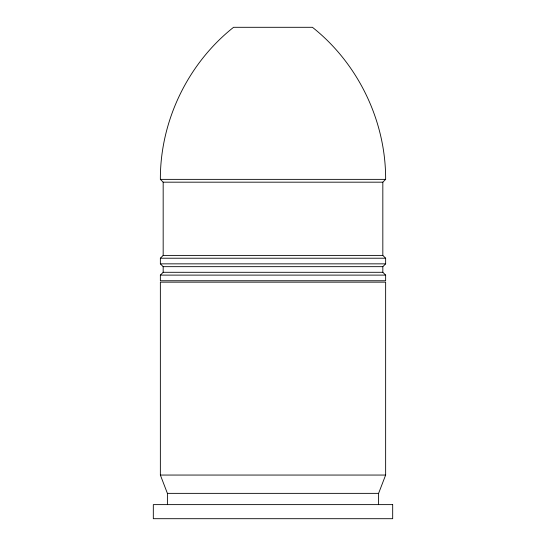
<?xml version="1.0" encoding="UTF-8"?>
<svg xmlns="http://www.w3.org/2000/svg" width="546" height="546" viewBox="0 0 546 546"><rect width="100%" height="100%" fill="white"/><g stroke="black" fill="none" stroke-linecap="round" stroke-linejoin="round"><path stroke-width="0.82" d="M160.36 179.368C160.142 121.021 187.831 63.52 233.572 27.3L312.428 27.3C358.169 63.52 385.858 121.021 385.64 179.368L382.828 182.18L163.172 182.18L160.36 179.368L385.64 179.368M378.603 504.62L378.603 493.359L385.64 475.054L385.64 282.152L160.36 282.152L160.36 475.054L167.397 493.359L167.397 504.62M160.36 258.217L163.172 255.398L382.828 255.398L385.64 258.217L385.64 263.848L382.828 266.666L163.172 266.666L160.36 263.848L160.36 258.217L385.64 258.217M160.36 275.109L163.172 272.297L382.828 272.297L385.64 275.109L385.64 280.746L160.36 280.746L160.36 275.109L385.64 275.109M160.36 263.848L385.64 263.848M160.36 475.054L385.64 475.054M167.397 493.359L378.603 493.359M382.828 182.18L382.828 255.398M382.828 266.666L382.828 272.297M163.172 182.18L163.172 255.398M163.172 266.666L163.172 272.297M392.683 504.62L153.317 504.62L153.317 518.7L392.683 518.7L392.683 504.62"/></g></svg>
